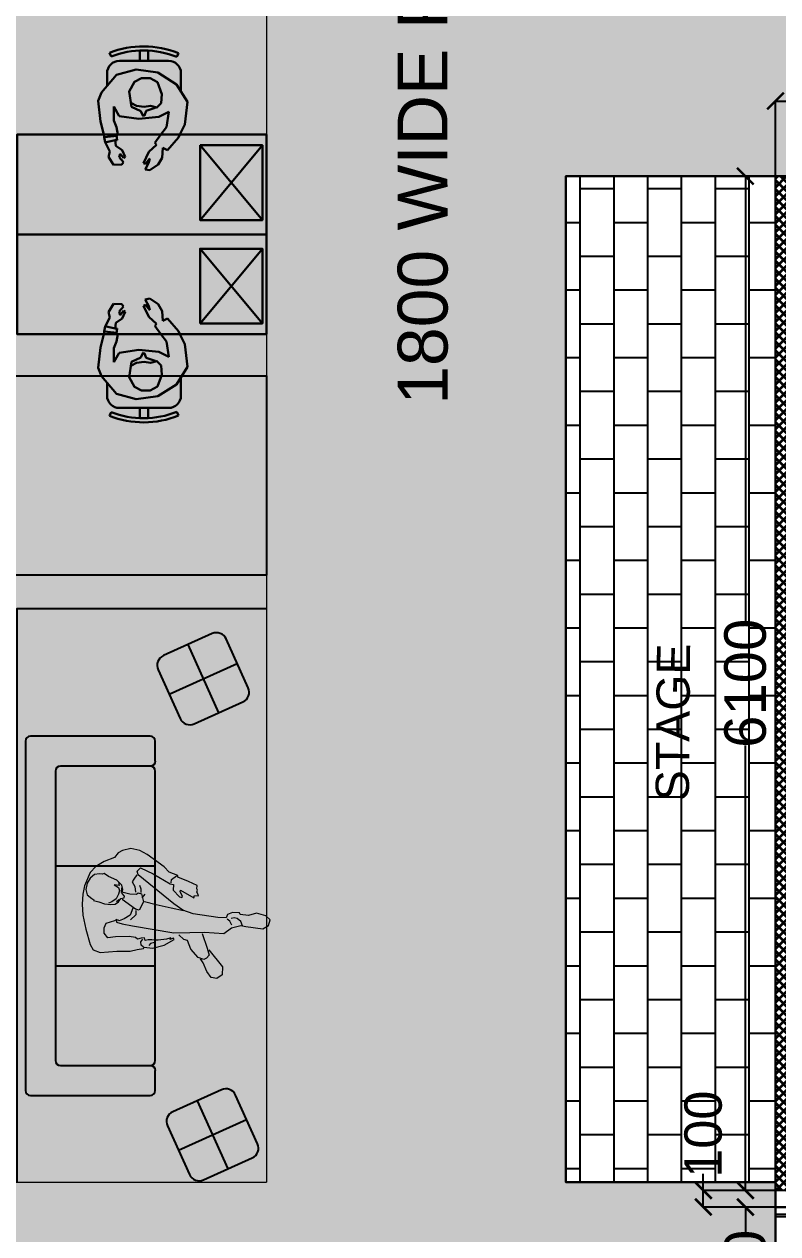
# Model space of a CAD drawing. Header units: millimetres. Extents: x 263321 to 4958806, y 33647 to 987811.
# Drawn here: x 2395294 to 2399825, y 460522 to 467797 of the extents above; entities that cross this region are included whole.
import ezdxf

# ---------------------------------------------------------------- set-up
doc = ezdxf.new("R2010")
doc.units = ezdxf.units.MM
doc.header["$PDMODE"] = 3
for name, color, linetype, lineweight in [('A-DOOR-FULL', 40, 'Continuous', 18), ('A-FURN-MODULAR', 6, 'Continuous', 18), ('A-FURN-TABLE-GROMMET', 7, 'Continuous', 9), ('A-GLASS PARTITION', 5, 'Continuous', 18), ('A-GYPSUM PARTITION', 250, 'Continuous', 35), ('FURNITURE', 30, 'Continuous', 5), ('细线', 8, 'Continuous', 5)]:
    doc.layers.add(name, color=color, linetype=linetype, lineweight=lineweight)
for name, color, linetype in [('CEILING TOA', 7, 'Continuous'), ('CH - MAN', 8, 'Continuous'), ('DOOR', 5, 'Continuous'), ('FLOORING TOA', 7, 'Continuous'), ('I-FURN', 7, 'Continuous'), ('PARTITION DIM.', 250, 'Continuous'), ('PARTITION GYPSUM', 250, 'Continuous'), ('TEXT', 250, 'Continuous')]:
    doc.layers.add(name, color=color, linetype=linetype)
doc.styles.add('ARIAL', font='arial.ttf')
doc.styles.get("Standard").update_dxf_attribs({"font": 'arial.ttf'})
doc.styles.add('TEXT @ 150', font='arial.ttf', dxfattribs={"height": 225})
doc.dimstyles.new('DIM @ 150', dxfattribs={"dimtxt": 225, "dimasz": 100, "dimexe": 1, "dimexo": 0, "dimgap": 0.5, "dimtad": 0, "dimdec": 0, "dimzin": 0, "dimdsep": 46, "dimtxsty": 'TEXT @ 150', "dimblk": 'ARCHTICK', "dimcen": -2, "dimclrd": 8, "dimclre": 8, "dimclrt": 7, "dimadec": 0, "dimazin": 0, "dimtfac": 1, "dimtdec": 0, "dimtofl": 0, "dimtmove": 0, "dimatfit": 3, "dimldrblk": 'OPEN90', "dimfxl": 1, "dimtolj": 1, "dimtzin": 0, "dimlwd": -1, "dimlwe": -1, "dimarcsym": 0})

# ---------------------------------------------------------------- blocks, each defined once
blk = doc.blocks.new('EWDSXC')
at = {"layer": 'FURNITURE', "color": 20, "lineweight": 30}
for p, q in [((2181354.711762934, 122523.5078713591), (2181804.711762934, 122898.5078713591)), ((2181354.711762934, 122898.5078713591), (2181804.711762934, 122523.5078713591)), ((2181890.80551715, 121423.5078713591), (2181290.80551715, 121423.5078713591))]:
    blk.add_line(p, q, dxfattribs=at)
at = {"layer": 'FURNITURE', "color": 8, "lineweight": 30}
for p, q in [((2181093.533376246, 122448.2280802215, -2.687406380627848e-07), (2180988.684620459, 122382.4576838175, -1.995730364749552e-07)), ((2181229.602049752, 122430.8130958388, -2.582154713149189e-07), (2181093.533376246, 122448.2280802215, -2.687406380627848e-07)), ((2180988.684620459, 122382.4576838175, -1.995730364749552e-07), (2180917.214941699, 122269.6874483188, -8.61272741249728e-08)), ((2181029.762290287, 122408.2252249555, -2.266715354467294e-07), (2180920.818858373, 122408.2254308288, -2.214920208794312e-07)), ((2181290.805753347, 122402.5916607578, -1.219725496165642e-07), (2181229.602049752, 122430.8130958388, -2.582154713149189e-07)), ((2181308.098087493, 122394.6180503904, -2.266263407682176e-07), (2181290.805753347, 122402.5916607578, -2.335852882070751e-07)), ((2181385.283414689, 122328.3169918475, -1.655956987621564e-07), (2181308.098087493, 122394.6180503904, -2.266263407682176e-07)), ((2180846.821294187, 122334.2281463128, -1.457629646170878e-07), (2180846.820734846, 122038.2384489097, 1.430809761052663e-07)), ((2181183.571868934, 122274.6520418969, -1.036359525904214e-07), (2181154.517506141, 122335.4242757636, -1.615596335080116e-07)), ((2181154.517506141, 122335.4242757636, -1.615596335080116e-07), (2181246.283402206, 122322.1767609939, -1.529949497682849e-07)), ((2181290.805753347, 122288.2177061553, -1.219725496165642e-07), (2181246.283402206, 122322.1767609939, -1.529949497682849e-07)), ((2181370.767040392, 122299.7076252918, -1.369868385177548e-07), (2181385.283414689, 122328.3169918475, -1.655956987621564e-07)), ((2181429.788259703, 122296.193408564, -1.363636258823941e-07), (2181370.767040392, 122299.7076252918, -1.369868385177548e-07)), ((2181470.430467002, 122272.3359564964, -1.150144741686086e-07), (2181429.788259703, 122296.193408564, -1.363636258823941e-07)), ((2180917.214941699, 122269.6874483188, -8.61272741249728e-08), (2180899.108164862, 122138.1338827733, 4.311121194557109e-08)), ((2181196.331769926, 122155.9974747926, 1.154738646219882e-08), (2181183.571868934, 122274.6520418969, -1.036359525904214e-07)), ((2181290.805753347, 122288.2177061553, -1.219725496165642e-07), (2181339.677974995, 122250.9408235902, -8.791923532852804e-08)), ((2181339.677974995, 122250.9408235902, -8.791923532852804e-08), (2181352.188041788, 122262.0495030265, -9.935452015169848e-08)), ((2181352.188041788, 122262.0495030265, -9.935452015169848e-08), (2181395.120070354, 122214.321611485, -5.482007866579796e-08)), ((2181466.701341711, 122195.9634611602, -4.030846235289443e-08), (2181434.397397046, 122221.2546041782, -6.345313554725419e-08)), ((2181434.397397046, 122221.2546041782, -6.345313554725419e-08), (2181459.232030809, 122215.6301689597, -5.914524810606307e-08)), ((2181504.249006994, 122220.4970764031, -6.603499080261484e-08), (2181470.430467002, 122272.3359564964, -1.150144741686086e-07)), ((2181499.785465569, 122192.3917649181, -3.839597867035232e-08), (2181504.249006994, 122220.4970764031, -6.603499080261484e-08)), ((2181179.009669886, 122037.8532610333, 1.276629418595727e-07), (2181196.331769926, 122155.9974747926, 1.154738646219882e-08)), ((2181395.120070354, 122214.321611485, -5.482007866579796e-08), (2181461.771759338, 122183.1219422319, -2.754258638074276e-08)), ((2181459.232030809, 122215.6301689597, -5.914524810606307e-08), (2181499.785465569, 122192.3917649181, -3.839597867035232e-08)), ((2181461.771759338, 122183.1219422319, -2.754258638074276e-08), (2181466.701341711, 122195.9634611602, -4.030846235289443e-08)), ((2180899.108164862, 122138.1338827733, 4.311121194557109e-08), (2180932.119805378, 122020.8364294388, 1.560073317135625e-07)), ((2180932.119805378, 122020.8364294388, 1.560073317135625e-07), (2181037.207413062, 121930.9637581212, 2.387139066928508e-07)), ((2181121.342483512, 122003.8298069399, 1.636067881002749e-07), (2181205.878082366, 122005.0881005684, -9.71511099538561e-08)), ((2181205.878082366, 122005.0881005684, -9.71511099538561e-08), (2181246.283402206, 122020.5216334232, -1.529949497682849e-07)), ((2181290.805753347, 122027.9818328116, -1.219725496165642e-07), (2181246.283402206, 122020.5216334232, -1.529949497682849e-07)), ((2181294.644670547, 122027.7638472077, 1.320109109500807e-07), (2181290.096731429, 122028.0220932711, 1.319751312283931e-07)), ((2181295.239320373, 122021.6414813448, 1.379571980301042e-07), (2181294.644670547, 122027.7638472077, 1.320109109500807e-07)), ((2181323.938537423, 122025.0585614368, 1.332581088110728e-07), (2181295.239320373, 122021.6414813448, 1.379571980301042e-07)), ((2181325.127813028, 122012.8138352062, 1.451506787524892e-07), (2181323.938537423, 122025.0585614368, 1.332581088110728e-07)), ((2181358.050778117, 122017.2608836882, 1.392456685398065e-07), (2181325.127813028, 122012.8138352062, 1.451506787524892e-07)), ((2181384.643757693, 122055.082569368, 1.010727107817713e-07), (2181358.050778117, 122017.2608836882, 1.392456685398065e-07)), ((2181424.824924701, 122073.8343104031, 8.086326069332372e-08), (2181384.643757693, 122055.082569368, 1.010727107817713e-07)), ((2181405.651305813, 122042.298572551, 1.125492724723368e-07), (2181430.237948344, 122062.6195525625, 9.154990964114302e-08)), ((2181426.497671118, 122037.5333259539, 1.162083360475288e-07), (2181405.651305813, 122042.298572551, 1.125492724723368e-07)), ((2181423.563147204, 121972.3533090835, 1.799542988901483e-07), (2181472.464124024, 122003.0801400265, 1.476442781569802e-07)), ((2181430.237948344, 122062.6195525625, 9.154990964114302e-08), (2181424.824924701, 122073.8343104031, 8.086326069332372e-08)), ((2181456.175049294, 122062.677056123, 9.026061486679332e-08), (2181426.497671118, 122037.5333259539, 1.162083360475288e-07)), ((2181470.035574508, 122053.5222591087, 9.853539810030431e-08), (2181456.175049294, 122062.677056123, 9.026061486679332e-08)), ((2181472.464124024, 122003.0801400265, 1.476442781569802e-07), (2181470.035574508, 122053.5222591087, 9.853539810030431e-08)), ((2180920.818019362, 121964.2408847231, 2.117738902047777e-07), (2180998.296827813, 121964.2407383099, 2.080903031355646e-07)), ((2181037.207413062, 121930.9637581212, 2.387139066928508e-07), (2181088.53696894, 121911.2484885294, 2.555127465119411e-07)), ((2181290.805753347, 121943.7062054488, -1.219725496165642e-07), (2181211.347836664, 121925.0803427724, 2.361757781881176e-07)), ((2181290.805753347, 121943.7062054488, 2.142217544396567e-07), (2181306.165321672, 121947.3066674587, 2.099779441076983e-07)), ((2181306.165321672, 121947.3066674587, 2.099779441076983e-07), (2181337.193163766, 121952.1869452221, 2.037402672577229e-07)), ((2181337.193163766, 121952.1869452221, 2.037402672577229e-07), (2181391.779526058, 121981.6141604572, 1.72428175257693e-07)), ((2181391.779526058, 121981.6141604572, 1.72428175257693e-07), (2181423.563147204, 121972.3533090835, 1.799542988901483e-07)), ((2181088.53696894, 121911.2484885294, 2.555127465119411e-07), (2181211.347836664, 121925.0803427724, 2.361757781881176e-07))]:
    blk.add_line(p, q, dxfattribs=at)
at = {"layer": 'FURNITURE', "color": 20, "lineweight": 30}
for points in [[(2181290.80551715, 122923.5078713591), (2181290.80551715, 121423.5078713591), (2181890.80551715, 121423.5078713591), (2181890.80551715, 122923.5078713591)], [(2181354.711762934, 122523.5078713591), (2181354.711762934, 122898.5078713591), (2181804.711762934, 122898.5078713591), (2181804.711762934, 122523.5078713591)]]:
    blk.add_lwpolyline(points, close=True, dxfattribs=at)
at = {"layer": 'FURNITURE', "color": 8, "lineweight": 30}
for points, elevation in [([(2180800.990963447, 122392.9077946136), (2180823.844632428, 122383.6281446116)], 0.0003144678369435526), ([(2181102.245029954, 122111.7132721287), (2181117.224874683, 122140.2218063218), (2181123.644882691, 122186.5482131471), (2181118.651688436, 122225.034785222), (2181128.638286383, 122264.2340479454), (2181101.532037232, 122288.4663805575), (2181046.849794496, 122294.3950640347), (2180974.921459324, 122267.160965909), (2180951.593267429, 122222.4190346729), (2180951.593171849, 122171.8411784845), (2180972.977187321, 122129.0444810428), (2181031.297359867, 122097.9195248703), (2181124.60976565, 122111.5364778927), (2181150.037813184, 122166.5921695211), (2181176.430804285, 122178.7082570777), (2181175.004181105, 122189.3989723416), (2181148.611231756, 122199.3770223558), (2181129.351591574, 122252.8306215981)], 0.0003144678369435527), ([(2180784.732825323, 122161.3528153151), (2180846.820967499, 122161.3526979855)], 0.0003144678369435526), ([(2180784.732918546, 122210.6844315494), (2180846.821060722, 122210.6843142195)], 0.0003144678369435525), ([(2181179.009669886, 122037.8532610333), (2181121.342483512, 122003.8298069399)], 0.0003144678369435526), ([(2181297.56792137, 122023.1046845124), (2181306.598818225, 121949.2030703651)], 0.0003144678369435526), ([(2181325.127813028, 122012.8138352062), (2181338.654795704, 121949.8573370809)], 0.0003144678369435526), ([(2180798.976046943, 121978.7411502695), (2180821.83088207, 121988.0211731605)], 0.0003144678369435526)]:
    blk.add_lwpolyline(points, dxfattribs=dict(at, elevation=elevation))
at = {"layer": 'FURNITURE', "color": 8, "lineweight": 30, "elevation": 0.0003144678369435527}
blk.add_lwpolyline([(2181290.096731429, 122028.0220932707, 0.0346375071782601), (2181290.805280951, 122038.237609898), (2181290.805753347, 122288.2177061557)], format="xyb", dxfattribs=at)
at = {"layer": 'FURNITURE', "color": 8, "lineweight": 30}
for centre, radius, start, end in [((2181317.186924945, 122183.3082830755, -0.0004446325648422827), 557.1267592790451, 157.9005652931041, 201.541952318758), ((2181317.186924945, 122183.3082830755, -0.0004446325648422827), 532.4609511620316, 157.9005652931041, 201.5161365909962), ((2180920.818718538, 122334.2280064775, -0.0004446325648422826), 73.9974243512816, 89.99989173082949, 179.9998917308295), ((2180920.818159196, 122038.2383090742, -0.0004446325648422827), 73.99742434984692, 179.9998917308295, 269.9998917308295)]:
    blk.add_arc(centre, radius, start, end, dxfattribs=at)
blk = doc.blocks.new('qwerqw56784567')
at = {"layer": '细线'}
for p, q in [((58.49900644141598, 655.9280158017352), (4.333259735489263, 649.4336790114028)), ((108.3314934159571, 649.4336790114028), (58.49900644141598, 655.9280158017352)), ((-58.49900644962326, 599.6437636198242), (-69.3321557965537, 565.0073007400642)), ((-38.9993376317143, 621.2915529219899), (-58.49900644962326, 599.6437636198242)), ((4.333259735489263, 649.4336790114028), (-38.9993376317143, 621.2915529219899)), ((229.6627660547965, 614.7972161306243), (108.3314934159571, 649.4336790114028)), ((268.6621036824072, 595.314205760631), (229.6627660547965, 614.7972161306243)), ((324.9944802601822, 595.314205760631), (268.6621036824072, 595.314205760631)), ((297.8565964853042, 558.4960508032236), (318.5030537949933, 589.8980294962385)), ((329.3277399997752, 584.4903111110908), (324.9944802601822, 595.314205760631)), ((398.6598957840179, 582.3255321799368), (329.3277399997752, 584.4903111110908)), ((454.9922723658966, 577.9959743207434), (398.6598957840179, 582.3255321799368)), ((-119.1646427669911, 521.7117221398512), (-155.9973505309608, 476.251364608499)), ((-69.3321557965537, 565.0073007400642), (-119.1646427669911, 521.7117221398512)), ((93.16508434174463, 513.0526064193982), (84.49856486666246, 482.7457013998646)), ((86.66519473851076, 534.7003957194974), (97.49834407723392, 560.6777428808563)), ((99.66497394497856, 515.2173853495042), (86.66519473851076, 534.7003957194974)), ((97.49834407723392, 560.6777428808563), (181.9969089438964, 552.0186271604034)), ((361.8271880282555, 426.4614492179535), (99.66497394497856, 515.2173853495042)), ((181.9969089438964, 552.0186271604034), (298.9949218390393, 530.3708378592855)), ((302.1898562248972, 539.0130404332302), (297.8565964853042, 558.4960508032236)), ((298.9949218390393, 530.3708378592855), (318.4945906528446, 534.7003957194974)), ((318.4945906528446, 534.7003957194974), (329.3277399997752, 502.228711768839)), ((370.493707499234, 508.7230485591716), (370.493707499234, 517.3821642796247)), ((370.493707499234, 517.3821642796247), (461.492161973234, 502.228711768839)), ((459.3255321013856, 558.5129639497316), (454.9922723658966, 577.9959743207434)), ((465.8254217087232, 552.0186271604034), (459.3255321013856, 558.5129639497316)), ((461.492161973234, 515.2173853495042), (483.1584606588876, 521.7117221398512)), ((461.492161973234, 502.228711768839), (461.492161973234, 515.2173853495042)), ((467.9920515764679, 539.0299535787053), (465.8254217087232, 552.0186271604034)), ((478.8252009192947, 528.206058930198), (467.9920515764679, 539.0299535787053)), ((483.1584606588876, 521.7117221398512), (478.8252009192947, 528.206058930198)), ((749.6539344735498, 510.8878274882591), (710.6545968459395, 497.8991539075797)), ((758.3204539486322, 502.228711768839), (749.6539344735498, 510.8878274882591)), ((805.9863110554288, 515.2173853495042), (758.3204539486322, 502.228711768839)), ((847.1522785589913, 543.3595114399504), (805.9863110554288, 515.2173853495042)), ((905.6512850045108, 547.6890693001914), (847.1522785589913, 543.3595114399504)), ((938.1507330329912, 534.7003957194974), (905.6512850045108, 547.6890693001914)), ((940.3173629007358, 500.0639328387187), (938.1507330329912, 534.7003957194974)), ((-155.9973505309608, 476.251364608499), (-175.497019344766, 430.7910070771468)), ((-121.3312726347358, 441.6149017277056), (-147.3308310558786, 428.6262281470406)), ((-101.8316038209304, 445.9444595879467), (-121.3312726347358, 441.6149017277056)), ((-95.33171421769657, 452.4387963782792), (-101.8316038209304, 445.9444595879467)), ((-64.99889605696079, 445.9444595879467), (-95.33171421769657, 452.4387963782792)), ((-9.045488733710952, 442.2536275479215), (-64.99889605696079, 445.9444595879467)), ((28.16618828478386, 424.2966702878328), (-9.045488733710952, 442.2536275479215)), ((84.49856486666246, 482.7457013998646), (80.1653051270696, 463.2626910278195)), ((80.1653051270696, 463.2626910278195), (103.9982336804678, 443.7796806578261)), ((103.9982336804678, 443.7796806578261), (121.3312726265285, 413.4727756382925)), ((147.3308310476713, 441.6149017277056), (132.1644219693553, 458.9331331686117)), ((153.8307206550089, 422.1318913577124), (147.3308310476713, 441.6149017277056)), ((329.3277399997752, 502.228711768839), (379.1602269743162, 478.4161435386049)), ((394.3266360485286, 484.9104803279333), (370.493707499234, 508.7230485591716)), ((379.1602269743162, 478.4161435386049), (392.160006180784, 478.4161435386049)), ((392.160006180784, 478.4161435386049), (394.3266360485286, 484.9104803279333)), ((636.9891813180003, 439.4501227986183), (491.8249801298661, 409.1432177770474)), ((686.8216682884376, 454.6035753083997), (636.9891813180003, 439.4501227986183)), ((710.6545968459395, 497.8991539075797), (686.8216682884376, 476.251364608499)), ((686.8216682884376, 476.251364608499), (686.8216682884376, 454.6035753083997)), ((712.8212267136839, 443.7796806578261), (693.3215578957752, 450.2740174481586)), ((732.3208955274894, 424.2966702878328), (712.8212267136839, 443.7796806578261)), ((730.1542656597447, 471.9218067482723), (714.9878565814287, 461.0979120987321)), ((749.6539344735498, 474.0865856794115), (730.1542656597447, 471.9218067482723)), ((736.6541552629789, 409.1432177770474), (784.3200123697751, 441.6149017277056)), ((775.6534928987967, 465.42746995794), (749.6539344735498, 474.0865856794115)), ((795.1531617167058, 443.7796806578261), (775.6534928987967, 465.42746995794)), ((784.3200123697751, 441.6149017277056), (814.6528305305109, 445.9444595879467)), ((814.6528305305109, 445.9444595879467), (916.3274331768627, 468.8419650909778)), ((916.3274331768627, 468.8419650909778), (940.3173629007358, 500.0639328387187)), ((-175.497019344766, 430.7910070771468), (-179.8302790802554, 344.199849875702)), ((-164.663870006043, 398.3193231275072), (-171.1637596092769, 363.6828602467141)), ((-147.3308310558786, 428.6262281470406), (-164.663870006043, 398.3193231275072)), ((15.27348730442463, 417.2023540685477), (-14.00087436658214, 409.8900163538637)), ((-14.00087436658214, 409.8900163538637), (15.27348730442463, 404.4057617652142)), ((2.465952819184165, 435.4832009584933), (15.27348730442463, 417.2023540685477)), ((15.27348730442463, 404.4057617652142), (26.25137343682582, 387.9530006050481)), ((29.91067016302259, 366.0159874661476), (24.42172507577926, 334.9385482708312)), ((26.25137343682582, 387.9530006050481), (29.91067016302259, 366.0159874661476)), ((43.33259736309992, 400.4841020565946), (28.16618828478386, 424.2966702878328)), ((33.38699801143957, 408.6103573839061), (40.70559145972945, 380.8234709434328)), ((47.92616066205664, 376.8015761445276), (43.33259736309992, 400.4841020565946)), ((67.16552591239453, 368.0124181069404), (47.92616066205664, 376.8015761445276)), ((49.83248696633381, 387.4954284769338), (90.99845446989637, 391.8249863371602)), ((68.56273320966285, 357.5671672470926), (67.16552591239453, 368.0124181069404)), ((90.99845446989637, 391.8249863371602), (129.9977921016107, 402.6488809867005)), ((129.9977921016107, 402.6488809867005), (136.4976817048445, 413.4727756382925)), ((136.4976817048445, 413.4727756382925), (158.1639803946018, 415.63755456738)), ((158.1639803946018, 415.63755456738), (186.3301686834893, 374.5067548972729)), ((171.1637596010696, 393.9897652672661), (179.8302790761518, 422.1318913577124)), ((186.3301686834893, 374.5067548972729), (177.6636492043035, 318.2225027163804)), ((264.3288439469179, 383.1658706156886), (190.6634284189786, 376.6715338263602)), ((355.3272984209179, 396.1545441963535), (264.3288439469179, 383.1658706156886)), ((428.9927139488573, 406.9784388479602), (355.3272984209179, 396.1545441963535)), ((424.6594542092641, 409.1432177770474), (361.8271880282555, 426.4614492179535)), ((491.8249801298661, 409.1432177770474), (424.6594542092641, 409.1432177770474)), ((704.1547072344983, 361.5180813166079), (736.6541552629789, 409.1432177770474)), ((-179.8302790802554, 344.199849875702), (-173.3303894770215, 292.2451555560547)), ((-173.3303894770215, 292.2451555560547), (-155.9973505309608, 233.7961244450416)), ((-171.1637596092769, 363.6828602467141), (-164.663870006043, 324.7168395057088)), ((-164.663870006043, 324.7168395057088), (-147.3308310558786, 296.5747134142294)), ((-147.3308310558786, 296.5747134142294), (-112.6647531637573, 285.750818764689)), ((-30.33281816483941, 283.5860398356017), (6.499889603233896, 292.2451555560547)), ((7.954897898220223, 309.3453662730462), (-8.511929283442441, 294.720688237896)), ((6.499889603233896, 292.2451555560547), (30.33281815252849, 303.069050205595)), ((24.42172507577926, 334.9385482708312), (7.954897898220223, 309.3453662730462)), ((30.33281815252849, 303.069050205595), (45.49922723494819, 322.5520605755883)), ((42.16931014528382, 335.4869750347571), (33.38699801143957, 317.9373629556358)), ((45.49922723494819, 322.5520605755883), (50.22294432437046, 346.3646288068267)), ((50.22294432437046, 346.3646288068267), (68.56273320966285, 357.5671672470926)), ((155.9973505186499, 316.0577237852558), (60.66563631326426, 344.199849875702)), ((138.6643115766928, 316.0577237852558), (138.6643115766928, 272.7621451850282)), ((177.6636492043035, 318.2225027163804), (155.9973505186499, 316.0577237852558)), ((160.3306102582428, 309.5633869949089), (168.997129733325, 285.750818764689)), ((420.3261944737751, 261.9382505334506), (511.3246489477751, 296.5747134142294)), ((511.3246489477751, 296.5747134142294), (593.6565839466928, 329.0463973659207)), ((582.8234346079697, 318.2225027163804), (641.3224410534892, 244.620019094582)), ((593.6565839466928, 329.0463973659207), (704.1547072344983, 361.5180813166079)), ((-155.9973505309608, 233.7961244450416), (-129.9977921098179, 173.182314402904)), ((-112.6647531637573, 285.750818764689), (-99.6649739572895, 283.5860398356017)), ((-99.6649739572895, 283.5860398356017), (-99.6649739572895, 279.2564819753752)), ((-99.6649739572895, 279.2564819753752), (-67.16552592880907, 281.4212609044625)), ((-67.16552592880907, 281.4212609044625), (-30.33281816483941, 283.5860398356017)), ((62.83226618100889, 209.9835562138032), (71.49878565198742, 220.8074508633436)), ((71.49878565198742, 220.8074508633436), (75.8320453874767, 203.4892194234708)), ((88.83182460215176, 216.4778930031171), (80.1653051270696, 218.6426719352894)), ((112.6647531514463, 238.1256823042495), (88.83182460215176, 216.4778930031171)), ((138.6643115766928, 272.7621451850282), (112.6647531514463, 238.1256823042495)), ((168.997129733325, 285.750818764689), (149.497460915416, 246.7847980247025)), ((173.3303894688142, 216.4778930031171), (420.3261944737751, 261.9382505334506)), ((413.8263048664374, 227.301787653676), (392.160006180784, 212.1483351439238)), ((392.160006180784, 173.182314402904), (437.6592334198358, 225.1370087245887)), ((431.1593438166018, 231.6313455149357), (411.6596750027964, 216.4778930031171)), ((411.6596750027964, 216.4778930031171), (413.8263048664374, 227.301787653676)), ((437.6592334198358, 225.1370087245887), (431.1593438166018, 231.6313455149357)), ((491.8249801298661, 244.620019094582), (452.8256424981519, 261.9382505334506)), ((513.4912788155198, 246.7847980247025), (491.8249801298661, 244.620019094582)), ((550.3239865794893, 205.6539983535767), (513.4912788155198, 246.7847980247025)), ((641.3224410534892, 244.620019094582), (667.3219994746322, 209.9835562138032)), ((654.3222202640609, 238.1256823042495), (766.9869734237144, 171.0175354727835)), ((-129.9977921098179, 173.182314402904), (-84.49856487076615, 101.744609711226)), ((17.33303894195706, 147.2049672415451), (19.49966880970169, 177.5118722631305)), ((28.16618828478386, 116.8980622220115), (17.33303894195706, 147.2049672415451)), ((19.49966880970169, 177.5118722631305), (62.83226618100889, 209.9835562138032)), ((75.8320453874767, 203.4892194234708), (110.4981232837017, 205.6539983535767)), ((175.4970193365589, 149.3697461726842), (99.66497394497856, 119.062841152132)), ((110.4981232837017, 205.6539983535767), (173.3303894688142, 216.4778930031171)), ((214.4963569682732, 155.8640829630312), (175.4970193365589, 149.3697461726842)), ((229.6627660547965, 151.5345251027902), (214.4963569682732, 155.8640829630312)), ((246.9958049967536, 164.5231986845028), (229.6627660547965, 151.5345251027902)), ((266.4954738146625, 173.182314402904), (246.9958049967536, 164.5231986845028)), ((253.4956945999875, 142.8754093823371), (259.995584207325, 162.3584197523305)), ((275.1619932897447, 160.1936408222245), (266.4954738146625, 173.182314402904)), ((290.3284023680608, 168.8527565426775), (275.1619932897447, 160.1936408222245)), ((311.9947010496107, 177.5118722631305), (290.3284023680608, 168.8527565426775)), ((310.4377630907984, 153.8705535834742), (304.942687838251, 139.5955599170411)), ((325.8239770357032, 163.7532399016345), (310.4377630907984, 153.8705535834742)), ((324.9944802601822, 179.6766511932364), (311.9947010496107, 177.5118722631305)), ((348.8274088135804, 188.3357669126708), (324.9944802601822, 179.6766511932364)), ((333.5170840061037, 171.4397725461749), (325.8239770357032, 163.7532399016345)), ((328.0220087494527, 178.0282309602189), (333.5170840061037, 171.4397725461749)), ((331.4943698634161, 132.0515147327969), (392.160006180784, 173.182314402904)), ((392.160006180784, 212.1483351439238), (348.8274088135804, 188.3357669126708)), ((608.8229930291126, 173.182314402904), (550.3239865794893, 205.6539983535767)), ((645.6557007889787, 173.182314402904), (608.8229930291126, 173.182314402904)), ((647.8223306567232, 153.6993040318774), (626.1560319751733, 171.0175354727835)), ((658.65547999955, 186.1709879835834), (645.6557007889787, 173.182314402904)), ((686.8216682884376, 112.568504361785), (647.8223306567232, 153.6993040318774)), ((667.3219994746322, 209.9835562138032), (658.65547999955, 186.1709879835834)), ((766.9869734237144, 171.0175354727835), (779.9867526301822, 125.5571779424645)), ((-84.49856487076615, 101.744609711226), (-28.16618829709478, 23.81256823125295)), ((58.49900644141598, 97.41505185201824), (28.16618828478386, 116.8980622220115)), ((99.66497394497856, 119.062841152132), (58.49900644141598, 97.41505185201824)), ((212.3297271046322, 69.27292576157197), (249.1624348644982, 93.08549399179172)), ((249.1624348644982, 93.08549399179172), (281.6618828929786, 110.403725431679)), ((262.1622140750696, 125.5571779424645), (253.4956945999875, 142.8754093823371)), ((279.4952530211304, 119.062841152132), (262.1622140750696, 125.5571779424645)), ((281.6618828929786, 110.403725431679), (283.8285127607232, 121.227620082238)), ((283.8285127607232, 121.227620082238), (331.4943698634161, 132.0515147327969)), ((723.654376056511, 86.59115720144476), (686.8216682884376, 112.568504361785)), ((758.3204539486322, 93.08549399179172), (723.654376056511, 86.59115720144476)), ((779.9867526301822, 125.5571779424645), (758.3204539486322, 93.08549399179172)), ((-28.16618829709478, 23.81256823125295), (0, 0)), ((0, 0), (45.49922723494819, -2.164778929087332)), ((45.49922723494819, -2.164778929087332), (136.4976817048445, 41.13079967009253)), ((136.4976817048445, 41.13079967009253), (212.3297271046322, 69.27292576157197))]:
    blk.add_line(p, q, dxfattribs=at)
blk = doc.blocks.new('Furniture 61 - Furniture 19_1-206-Level 1')
at = {"layer": 'I-FURN', "linetype": 'Continuous'}
for p, q in [((-280.1733703630483, 488.7983097646414), (-264.3244691781065, 502.5755493736712)), ((-265.3603045496465, 487.7627372849028), (-279.1375441585616, 503.6116384697127))]:
    blk.add_line(p, q, dxfattribs=at)
at = {"layer": 'I-FURN', "ltscale": 0.005}
blk.add_lwpolyline([(-269.245041766088, 508.2360206232585, 0.4142135623730943), (-273.4773475937278, 508.5319722769554), (-284.7979912966916, 498.6910868421954, 0.4142135623730951), (-285.0939429503885, 494.4587810145557), (-275.2530575155312, 483.1381373112138, 0.4142135623730968), (-271.0207516878914, 482.8421856575169), (-259.7001079842859, 492.6830710926033, 0.4142135623730952), (-259.404156330589, 496.9153769202431)], format="xyb", close=True, dxfattribs=at)
blk = doc.blocks.new('3 SEATER _ESSAR')
at = {"color": 8}
for p, q in [((-500, 500.0000000000036), (-500, 0)), ((0, 500.0000000000036), (0, 0))]:
    blk.add_line(p, q, dxfattribs=at)
blk.add_lwpolyline([(-1025.000000000014, -3.638e-12), (-1125, -3.638e-12, -0.4142135623730951), (-1150, 24.99999999999636), (-1150, 624.9999999999962, -0.4142135623730951), (-1125, 649.9999999999962), (625, 650.0000000000036, -0.4142135623730951), (650, 625.0000000000036), (650, 25.00000000000364, -0.4142135623730951), (625, 3.638e-12), (525.0000000000146, -3.638e-12)], format="xyb")
blk.add_lwpolyline([(475, 3.638e-12), (-975, -3.638e-12, -0.4142135623730951), (-1000, 24.99999999999636), (-1000, 475.0000000000036, -0.4142135623730914), (-975, 500.0000000000036), (475, 500.0000000000036, -0.4142135623730951), (500, 475.0000000000036), (500, 25.00000000000364, -0.4142135623730951)], format="xyb", close=True, dxfattribs=at)
for centre, start, end in [((-1025.000000000014, 25.00000000000364), 270, 0), ((525.0000000000146, 25.00000000000364), 180, 270)]:
    blk.add_arc(centre, 25.00000000000728, start, end)
blk = doc.blocks.new('_ArchTick')
at = {"color": 0, "linetype": 'ByBlock', "const_width": 0.15}
blk.add_lwpolyline([(-0.5, -0.5), (0.5, 0.5)], dxfattribs=at)
blk = doc.blocks.new('*D467')
at = {"layer": 'Defpoints', "color": 0, "transparency": 16777216}
for p in [(2399629.995975481, 460683.0592438016), (2399811.07962849, 460683.0592438016), (2399811.079899362, 459633.0593258144)]:
    blk.add_point(p, dxfattribs=at)
at = {"layer": 'PARTITION DIM.', "color": 8, "transparency": 16777216}
for p, q in [((2399811.07962849, 460683.0592438016), (2399628.995975481, 460683.0592438016)), ((2399629.995975481, 460683.0592438016), (2399629.995975481, 460519.6609219158)), ((2399629.995975481, 459633.0593258144), (2399629.995975481, 459796.4576477002)), ((2399811.079899362, 459633.0593258144), (2399628.995975481, 459633.0593258144))]:
    blk.add_line(p, q, dxfattribs=at)
at = {"layer": 'PARTITION DIM.', "color": 8, "transparency": 16777216, "xscale": 100, "yscale": 100, "zscale": 100}
for p, rotation in [((2399629.995975481, 460683.0592438016), 90), ((2399629.995975481, 459633.0593258144), 270)]:
    blk.add_blockref('_ArchTick', p, dxfattribs=dict(at, rotation=rotation))
at = {"layer": 'PARTITION DIM.', "color": 7, "transparency": 16777216, "insert": (2399629.995975481, 460158.0592848072), "char_height": 250, "attachment_point": 5, "rotation": 90}
blk.add_mtext('\\A1;1050', dxfattribs=at)
blk = doc.blocks.new('_Open90')
at = {"color": 0, "linetype": 'ByBlock'}
for p, q in [((0, 0), (-1, 0)), ((-0.5, 0.5), (0, 0)), ((0, 0), (-0.5, -0.5))]:
    blk.add_line(p, q, dxfattribs=at)
blk = doc.blocks.new('*D468')
at = {"layer": 'Defpoints', "color": 0, "transparency": 16777216}
for p in [(2399629.995975484, 466883.0550690473), (2399811.07962849, 466883.0550690473), (2399811.07962849, 460783.059260232)]:
    blk.add_point(p, dxfattribs=at)
at = {"layer": 'PARTITION DIM.', "color": 8, "transparency": 16777216}
for p, q in [((2399811.07962849, 466883.0550690473), (2399628.995975484, 466883.0550690473)), ((2399629.995975484, 466883.0550690473), (2399629.995975484, 464207.1076421294)), ((2399629.995975484, 460783.059260232), (2399629.995975484, 463459.0066871499)), ((2399811.07962849, 460783.059260232), (2399628.995975484, 460783.059260232))]:
    blk.add_line(p, q, dxfattribs=at)
at = {"layer": 'PARTITION DIM.', "color": 8, "transparency": 16777216, "xscale": 100, "yscale": 100, "zscale": 100}
for p, rotation in [((2399629.995975484, 466883.0550690473), 90), ((2399629.995975484, 460783.059260232), 270)]:
    blk.add_blockref('_ArchTick', p, dxfattribs=dict(at, rotation=rotation))
at = {"layer": 'PARTITION DIM.', "color": 7, "transparency": 16777216, "insert": (2399629.995975484, 463833.0571646388), "char_height": 250, "attachment_point": 5, "rotation": 90}
blk.add_mtext('\\A1;6100', dxfattribs=at)
blk = doc.blocks.new('*D469')
at = {"layer": 'Defpoints', "color": 0, "transparency": 16777216}
for p in [(2400001.187566686, 467335.0821780985), (2399811.079628489, 466883.0592602565), (2400001.187566686, 466883.0593230214)]:
    blk.add_point(p, dxfattribs=at)
at = {"layer": 'PARTITION DIM.', "color": 8, "transparency": 16777216}
for p, q in [((2399811.079628489, 466883.0592602565), (2399811.079628489, 467336.0821780985)), ((2399811.079628489, 467335.0821780985), (2400001.187566686, 467335.0821780985)), ((2400001.187566686, 466883.0593230214), (2400001.187566686, 467336.0821780985)), ((2400001.187566686, 467335.0821780985), (2400101.187566686, 467335.0821780985))]:
    blk.add_line(p, q, dxfattribs=at)
at = {"layer": 'PARTITION DIM.', "color": 8, "transparency": 16777216, "xscale": 100, "yscale": 100, "zscale": 100, "rotation": 180}
blk.add_blockref('_ArchTick', (2399811.079628489, 467335.0821780985), dxfattribs=at)
at = {"layer": 'PARTITION DIM.', "color": 8, "transparency": 16777216, "xscale": 100, "yscale": 100, "zscale": 100}
blk.add_blockref('_ArchTick', (2400001.187566686, 467335.0821780985), dxfattribs=at)
at = {"layer": 'PARTITION DIM.', "color": 7, "transparency": 16777216, "insert": (2400365.671195609, 467335.0821780985), "char_height": 250, "attachment_point": 5}
blk.add_mtext('\\A1;190', dxfattribs=at)
blk = doc.blocks.new('door-3f-01')
at = {"layer": 'A-GLASS PARTITION', "color": 5}
blk.add_line((-36.00000000000364, 0), (-36.00000000000364, 4), dxfattribs=at)
at = {"layer": 'DOOR', "elevation": 1.881009757900799e-07}
blk.add_lwpolyline([(-1.945000000079744, 37.4999999999709), (-1.545000000081927, 37.4999999999709), (-1.545000000049185, 1.455191522836685e-11), (-1.945000000047003, 1.455191522836685e-11)], close=True, dxfattribs=at)
at = {"layer": 'DOOR', "color": 252, "true_color": 0x939598}
blk.add_lwpolyline([(-3.637978807091713e-12, 0), (-10.20000000000073, 0), (-10.20000000000073, 5.080000000001746), (-3.637978807091713e-12, 5.080000000001746), (-3.637978807091713e-12, 0)], dxfattribs=at)
at = {"layer": 'DOOR'}
blk.add_lwpolyline([(-36.00000000000364, 2.340000000003783), (-36.00000000000364, 2.740000000005239), (-3.637978807091713e-12, 2.740000000005239), (-3.637978807091713e-12, 2.340000000003783)], close=True, dxfattribs=at)
for points in [[(-32.63640636960554, 3.740000000005239), (-32.63640636960554, 2.740000000005239), (-33.13640636960554, 2.740000000005239), (-33.13640636960554, 3.740000000005239)], [(-32.63640636960554, 1.340000000003783), (-32.63640636960554, 2.340000000003783), (-33.13640636960554, 2.340000000003783), (-33.13640636960554, 1.340000000003783)]]:
    blk.add_lwpolyline(points, dxfattribs=at)
for centre in [(-32.88640636960554, 3.85964645351487), (-32.88640636960554, 1.220353546486876)]:
    blk.add_circle(centre, 0.2783126893639565, dxfattribs=at)
at = {"layer": 'DOOR', "color": 252, "true_color": 0x939598}
blk.add_arc((-0.5226115698496869, 2.04431097557972, 3.762019515801598e-07), 35.48420878423249, 92.29732316274213, 178.8766101796112, dxfattribs=at)
blk = doc.blocks.new('*D727')
at = {"layer": 'Defpoints', "color": 0, "transparency": 16777216}
for p in [(2399377.383347407, 460783.0592602322), (2399811.079628491, 460783.0592602322), (2399811.07962849, 460683.0592602321)]:
    blk.add_point(p, dxfattribs=at)
at = {"layer": 'PARTITION DIM.', "color": 8, "transparency": 16777216}
for p, q in [((2399377.383347407, 460783.0592602322), (2399377.383347407, 460883.0592602322)), ((2399811.079628491, 460783.0592602322), (2399376.383347407, 460783.0592602322)), ((2399377.383347407, 460683.0592602321), (2399377.383347407, 460783.0592602322)), ((2399811.07962849, 460683.0592602321), (2399376.383347407, 460683.0592602321))]:
    blk.add_line(p, q, dxfattribs=at)
at = {"layer": 'PARTITION DIM.', "color": 8, "transparency": 16777216, "xscale": 100, "yscale": 100, "zscale": 100}
for p, rotation in [((2399377.383347407, 460783.0592602322), 90), ((2399377.383347407, 460683.0592602321), 270)]:
    blk.add_blockref('_ArchTick', p, dxfattribs=dict(at, rotation=rotation))
at = {"layer": 'PARTITION DIM.', "color": 7, "transparency": 16777216, "insert": (2399377.383347407, 461121.1445262614), "char_height": 225, "attachment_point": 5, "rotation": 90, "style": 'TEXT @ 150'}
blk.add_mtext('\\A1;100', dxfattribs=at)

msp = doc.modelspace()

# ---------------------------------------------------------------- hatches: boundary and pattern name
at = {"layer": 'A-GYPSUM PARTITION', "true_color": 0x636466}
h = msp.add_hatch(dxfattribs=at)
h.set_pattern_fill('ANSI37', color=251, scale=12)
h.set_pattern_definition([(45, (13069.07824044786, -8478.74315082174), (-26.94076836320746, 26.94076836320746), []), (135, (13069.07824044786, -8478.74315082174), (-26.94076836320746, -26.94076836320745), [])])
h.paths.add_polyline_path([(2399811.079628489, 466883.0592602565), (2399901.140462186, 466883.0592602565), (2399901.140462186, 460783.0592602317), (2399811.079628489, 460783.0592602317)])
at = {"layer": 'CEILING TOA', "true_color": 0x939598}
h = msp.add_hatch(dxfattribs=at)
h.set_pattern_fill('ANGLE', color=252)
h.set_pattern_definition([(0, (13069.07824044768, -8478.743150821712), (0, 6.985), [5.08, -1.905]), (90, (13069.07824044768, -8478.743150821712), (-6.985, 4.277078946022131e-16), [5.08, -1.905])])
h.paths.add_polyline_path([(2392251.630507604, 464483.0592602529), (2392251.630507604, 465683.0592602524), (2396751.630507604, 465683.0592602524), (2396751.630507604, 464483.0592602529)])
at = {"layer": 'FLOORING TOA', "true_color": 0xc7c8ca}
h = msp.add_hatch(dxfattribs=at)
h.set_pattern_fill('EARTH', color=9, scale=120)
h.set_pattern_definition([(0, (0, 0), (762, 762), [762, -762]), (0, (0, 285.75), (762, 762), [762, -762]), (0, (0, 571.5), (762, 762), [762, -762]), (90, (95.25, 666.75), (-762, 762), [762, -762]), (90, (381, 666.75), (-762, 762), [762, -762]), (90, (666.75, 666.75), (-762, 762), [762, -762])])
edge = h.paths.add_edge_path()
edge.add_line((2399150.321192376, 470683.0578325351), (2406751.630517746, 470683.0578325351))
edge.add_line((2406751.630517746, 470683.0578325351), (2406751.630517745, 489283.0592575023))
edge.add_line((2406751.630517745, 489283.0592575023), (2406777, 491421.921634517))
edge.add_line((2406777, 491421.9216345176), (2410711.630547313, 491383.0592602555))
edge.add_line((2410711.630547313, 491383.0592602555), (2410711.630547313, 490662.7870279506))
edge.add_line((2410711.630547313, 490662.7870279506), (2412251.630547313, 490662.7870279506))
edge.add_line((2412251.630547313, 490662.7870279506), (2412251.630547313, 491383.0592602555))
edge.add_line((2412251.630547313, 491383.0592602555), (2413501.630547313, 491383.0592602555))
edge.add_line((2413501.630547313, 491383.0592602555), (2413501.630547313, 490641.9158845746))
edge.add_line((2413501.630547313, 490641.9158845746), (2414541.630547313, 490641.9158845746))
edge.add_line((2414541.630547313, 490641.9158845746), (2414541.630547313, 491383.0592602556))
edge.add_line((2414541.630547313, 491383.0592602556), (2419059.805960172, 491383.0592602556))
edge.add_line((2419059.805960172, 491383.0592602556), (2419290.868014496, 492883.0592602547))
edge.add_line((2419290.868014496, 492883.0592602547), (2413191.630517568, 492883.0592602555))
edge.add_line((2413191.630517568, 492883.0592602555), (2413191.630517565, 495458.1819351792))
edge.add_line((2413191.630517565, 495458.1819351792), (2416206.16058251, 495458.1819351792))
edge.add_line((2416206.16058251, 495458.1819351792), (2416206.160582514, 496558.1819351799))
edge.add_line((2416206.160582514, 496558.1819351799), (2413191.630517564, 496558.1819351903))
edge.add_line((2413191.630517564, 496558.1819351903), (2413191.630517564, 498963.0592602555))
edge.add_line((2413191.630517564, 498963.0592602555), (2411651.63051757, 498963.0592602555))
edge.add_line((2411651.63051757, 498963.0592602555), (2411651.63051757, 492883.0592602555))
edge.add_line((2411651.63051757, 492883.0592602555), (2404451.63051757, 492883.0592602555))
edge.add_line((2404451.63051757, 492883.0592602555), (2404452.56956876, 502283.0591664449))
edge.add_line((2404452.56956876, 502283.0591664449), (2402951.63632286, 502283.0591664449))
edge.add_line((2402951.63632286, 502283.0591664449), (2402951.394045354, 497183.4744241329))
edge.add_line((2402951.394045354, 497183.4744241329), (2402951.63051757, 497133.0592602548))
edge.add_line((2402951.63051757, 497133.0592602548), (2399951.63051757, 497133.0592602797))
edge.add_line((2399951.63051757, 497133.0592602797), (2399951.63051757, 505326.9273614254))
edge.add_arc((2397396.443812174, -38564.46291395649), 543897.3923404922, 89.73082799314989, 95.30777754552614)
edge.add_line((2347082.807596174, 503000.7791442012), (2347082.943286144, 472483.059265329))
edge.add_line((2347082.943286144, 472483.059265329), (2343851.630517274, 472483.0592653615))
edge.add_line((2343851.630517274, 472483.0592653615), (2343851.630517275, 458383.1853909058))
edge.add_line((2343851.630517275, 458383.1853909058), (2354252.395826197, 458383.1853915628))
edge.add_line((2354252.395826197, 458383.1853915628), (2354252.668447803, 455753.3516733707))
edge.add_arc((2374151.317465172, 141679.2904732292), 314703.7847746141, 88.06971464749199, 93.62521750644811, ccw=False)
edge.add_line((2384751.630517745, 456204.4969585824), (2384751.630517745, 459200.2561727802))
edge.add_line((2384751.630517745, 459200.2561727802), (2394751.79953116, 459200.2561727802))
edge.add_line((2394751.79953116, 459200.2561727802), (2394749.644104387, 457484.3178648282))
edge.add_line((2394749.644104387, 457484.3178648282), (2395751.630517745, 457483.0593391459))
edge.add_line((2395751.630517745, 457483.0593391459), (2395751.630517745, 458383.0592602554))
edge.add_line((2395751.630517745, 458383.0592602554), (2396651.630517745, 458383.0592602554))
edge.add_line((2396651.630517745, 458383.0592602554), (2396651.630517745, 459197.3988922023))
edge.add_line((2396651.630517745, 459197.3988922023), (2399811.187445385, 459197.9811283225))
edge.add_line((2399811.187445385, 459197.9811283225), (2399811.187445385, 460833.0592602552))
edge.add_line((2399811.187445385, 460833.0592602552), (2398551.630507604, 460833.0592602552))
edge.add_line((2398551.630507604, 460833.0592602552), (2398551.630507604, 466883.0592602565))
edge.add_line((2398551.630507604, 466883.0592602565), (2403551.677576368, 466883.0592264335))
edge.add_line((2403551.677576368, 466883.0592264335), (2403551.677576368, 465533.0592264096))
edge.add_line((2403551.677576368, 465533.0592264096), (2407851.677576368, 465533.0592602316))
edge.add_line((2407851.677576368, 465533.0592602316), (2407851.677576368, 460783.0592602554))
edge.add_line((2407851.677576368, 460783.0592602554), (2409491.630517745, 460783.0592602554))
edge.add_line((2409491.630517745, 460783.0592602554), (2409496.282344138, 466883.0557127972))
edge.add_line((2409496.282344138, 466883.0557127972), (2415285.79240622, 466883.0592602565))
edge.add_line((2415285.79240622, 466883.0592602565), (2415516.854455017, 468383.0592511878))
edge.add_line((2415516.854455017, 468383.0592511878), (2399151.605900234, 468383.0592602859))
edge.add_arc((2399151.630507605, 468983.0592597816), 600.000000000291, 180.0002212725493, 269.9976501691981, ccw=False)
edge.add_line((2398551.630507609, 468983.0569426209), (2398551.630507606, 470083.0606654963))
edge.add_arc((2399151.6305076, 470083.0592611271), 599.9999999960556, 90.12503049327307, 179.9998658926152, ccw=False)
edge = h.paths.add_edge_path(flags=16)
edge.add_line((2350804.271677346, 495933.0592607095), (2349254.312755208, 495933.0592607095))
edge.add_arc((2349254.314675455, 495533.0546248224), 400.0046358917132, 90.00027505199854, 179.7888739581309)
edge.add_line((2348854.312755208, 495534.5285763963), (2348854.312755208, 492844.3594191521))
edge.add_line((2348854.312755208, 492844.3594191521), (2350804.271677346, 492844.3594191521))
edge.add_line((2350804.271677346, 492844.3594191521), (2350804.271677346, 495933.0592607095))
h.paths.add_polyline_path([(2380451.630496949, 495933.0592602546), (2394411.630517571, 495933.0592602546), (2394411.630517571, 489283.0629095543), (2388129.725874395, 489289.9203665049), (2388129.725874395, 487283.0592611264), (2379984.676676949, 487283.0451702359), (2379984.684635593, 489283.0624381801), (2380551.628700009, 489283.0592547227)], flags=16)
edge = h.paths.add_edge_path(flags=16)
edge.add_line((2404951.630521772, 487283.0592611264), (2348951.630517745, 487283.0592611264))
edge.add_arc((2348951.630517746, 486983.0592611261), 300.0000000003492, 90.00000000008895, 179.9970138753889)
edge.add_line((2348651.630518153, 486983.074896438), (2348650.87481061, 472483.0592306879))
edge.add_line((2348650.87481061, 472483.0592306879), (2404951.630521772, 472483.0592306879))
edge.add_line((2404951.630521772, 472483.0592306879), (2404951.630521772, 487283.0592611264))
h.paths.add_polyline_path([(2396751.630507604, 460833.0592602562), (2396751.630507604, 464283.0592602547)], flags=16)
at = {"layer": 'FLOORING TOA', "true_color": 0xf26722}
h = msp.add_hatch(dxfattribs=at)
h.set_pattern_fill('AR-B816', color=30, angle=90)
h.set_pattern_definition([(90, (13069.07824044786, -8478.74315082174), (-203.2, 1.244241147933711e-14), []), (180, (13069.07824044786, -8478.74315082174), (-203.2, -203.2), [203.2, -203.2])])
h.paths.add_polyline_path([(2398551.630507604, 466883.0592602565), (2399811.079628489, 466883.0592602565), (2399811.079628489, 460833.0592602552), (2398551.630507604, 460833.0592602552)])

# ---------------------------------------------------------------- linework, layer by layer
at = {"layer": 'A-FURN-TABLE-GROMMET'}
for p in [(2396751.630507603, 470683.0592611254), (2384751.630517745, 460833.0592602561)]:
    msp.add_line(p, (2396751.630507604, 460833.0592602562), dxfattribs=at)
at = {"layer": 'CEILING TOA', "elevation": 6.128159000054202e-10}
msp.add_lwpolyline([(2398551.630507604, 460833.0592602552), (2399811.079628489, 460833.0592602552), (2399811.079628489, 466883.0592602565), (2398551.630507604, 466883.0592602565)], close=True, dxfattribs=at)
at = {"layer": 'CEILING TOA'}
msp.add_lwpolyline([(2392251.630507604, 464483.0592602529), (2392251.630507604, 465683.0592602524), (2396751.630507604, 465683.0592602524), (2396751.630507604, 464483.0592602529)], close=True, dxfattribs=at)
at = {"layer": 'CH - MAN'}
for points in [[(2398551.630507604, 460833.0592602552), (2398551.630507604, 466883.0592602565)], [(2398551.630507604, 466883.0592602565), (2399811.079628489, 466881.2262294935)], [(2398551.630507604, 460833.0592602552), (2399811.079628489, 460834.8922910182)]]:
    msp.add_lwpolyline(points, dxfattribs=at)
at = {"layer": 'FLOORING TOA', "elevation": 6.128159000054202e-10}
msp.add_lwpolyline([(2399811.079628489, 460833.0592602552), (2398551.630507604, 460833.0592602552), (2398551.630507604, 466883.0592602565), (2399811.079628489, 466883.0592602565)], dxfattribs=at)
at = {"layer": 'FLOORING TOA'}
for points in [[(2398551.630507604, 460833.0592602552), (2398551.630507604, 466883.0592602565)], [(2398551.630507604, 466883.0592602565), (2403551.677576368, 466883.0592264335)], [(2399811.187445385, 460833.0592602552), (2398551.630507604, 460833.0592602552)], [(2399811.187445385, 460833.0592602552), (2398551.630507604, 460833.0592602552)], [(2399811.187445385, 459197.9811283225), (2399811.187445385, 460833.0592602552)]]:
    msp.add_lwpolyline(points, dxfattribs=at)
msp.add_lwpolyline([(2398551.630507604, 466883.0592602565), (2399811.079628489, 466883.0592602565), (2399811.079628489, 460833.0592602552), (2398551.630507604, 460833.0592602552)], close=True, dxfattribs=at)
at = {"layer": 'PARTITION GYPSUM', "color": 30}
msp.add_line((2399811.079628489, 466883.0592602565), (2399811.079628489, 460683.0592602317), dxfattribs=at)
at = {"layer": 'PARTITION GYPSUM', "color": 30, "elevation": 6.128159000054202e-10}
msp.add_lwpolyline([(2399811.079628489, 466883.0592602565), (2399901.140462186, 466883.0592602565), (2399901.140462186, 460783.0592602317), (2399811.079628489, 460783.0592602317)], close=True, dxfattribs=at)
at = {"layer": 'PARTITION GYPSUM', "color": 30}
msp.add_lwpolyline([(2399811.079628489, 460683.0592602317), (2399901.16406151, 460683.0592602317), (2399901.16406151, 466883.055069047), (2399811.079628489, 466883.055069047)], dxfattribs=at)
at = {"layer": 'TEXT', "elevation": 6.128158998698909e-10}
msp.add_lwpolyline([(2395251.630517662, 460833.0592602562), (2395251.630517662, 464283.0592602547), (2396751.630507604, 464283.0592602547)], dxfattribs=at)

# ---------------------------------------------------------------- block references
at = {"xscale": -1.2, "yscale": 1.2, "zscale": 1.2, "rotation": 90}
msp.add_blockref('3 SEATER _ESSAR', (2396081.630517662, 462134.4246297325), dxfattribs=at)
at = {"layer": 'A-DOOR-FULL', "linetype": 'Continuous', "xscale": -29.16666484490015, "yscale": 29.16666484490015, "zscale": 29.16666484490015, "rotation": 270.0001034657424}
msp.add_blockref('door-3f-01', (2399811.079628489, 460683.0592602319), dxfattribs=at)
at = {"layer": 'A-FURN-MODULAR', "rotation": 270}
msp.add_blockref('EWDSXC', (2273828.122646302, 2648423.864777404), dxfattribs=at)
at = {"layer": 'A-FURN-MODULAR', "xscale": -1, "rotation": 270}
msp.add_blockref('EWDSXC', (2273828.122646386, -1715357.746256894), dxfattribs=at)
at = {"layer": 'I-FURN', "xscale": 21.42857142759174, "yscale": 21.42857142759174, "zscale": 21.42857142759174, "rotation": 253.3032090485567}
for p in [(2384519.895293949, 461324.2270283666, 8.468700008405599e-08), (2384576.038140089, 458581.4982914655, 8.468700008405599e-08)]:
    msp.add_blockref('Furniture 61 - Furniture 19_1-206-Level 1', p, dxfattribs=at)
at = {"layer": 'I-FURN', "extrusion": (0, 0, -1), "xscale": -1, "zscale": -1, "rotation": 20.10539743154429}
msp.add_blockref('qwerqw56784567', (-2395708.085232855, 462230.6732396662), dxfattribs=at)

# ---------------------------------------------------------------- texts
at = {"layer": 'TEXT', "attachment_point": 7, "style": 'ARIAL'}
for s, insert, char_height, width, rotation in [('\\pi1368.63411;1800 WIDE PASSAGE', (2397845.051620951, 464139.3657642583), 299.9999999999999, 6931.742972996165, 90.0346024996501), ('\\pi457.59525;STAGE', (2399288.917475458, 462666.06807575), 200, 1834.699366406097, 89.49613744168265)]:
    msp.add_mtext(s, dxfattribs=dict(at, insert=insert, char_height=char_height, width=width, rotation=rotation))

# ---------------------------------------------------------------- dimensions: what is measured, and where the dimension line sits
at = {"layer": 'PARTITION DIM.'}
dim = msp.add_linear_dim(base=(2400001.187566686, 467335.0821780985), p1=(2399811.079628489, 466883.0592602565), p2=(2400001.187566686, 466883.0593230214), dimstyle='DIM @ 150', override={"dimtxt": 250, "dimtxsty": 'Standard', "dimarcsym": 1}, dxfattribs=at)
dim.commit()
dim.dimension.update_dxf_attribs({"geometry": '*D469', "text_midpoint": (2400365.671195609, 467335.0821780985), "dimtype": 160})
for base, p1, p2, picture, middle in [((2399629.995975484, 466883.0550690473), (2399811.079628489, 460783.0592602317), (2399811.079628489, 466883.055069047), '*D468', (2399629.995975484, 463833.0571646388)), ((2399629.995975481, 460683.0592438016), (2399811.079899361, 459633.0593258141), (2399811.079628489, 460683.0592438014), '*D467', (2399629.995975481, 460158.0592848072))]:
    dim = msp.add_linear_dim(base=base, p1=p1, p2=p2, angle=90, dimstyle='DIM @ 150', override={"dimtxt": 250, "dimtxsty": 'Standard', "dimtmove": 1, "dimarcsym": 1}, dxfattribs=at)
    dim.commit()
    dim.dimension.update_dxf_attribs({"geometry": picture, "text_midpoint": middle})
dim = msp.add_linear_dim(base=(2399377.383347407, 460783.0592602322), p1=(2399811.079628489, 460683.0592602319), p2=(2399811.07962849, 460783.059260232), angle=90, dimstyle='DIM @ 150', override={"dimarcsym": 1}, dxfattribs=at)
dim.commit()
dim.dimension.update_dxf_attribs({"geometry": '*D727', "text_midpoint": (2399377.383347407, 461121.1445262614), "dimtype": 160})

doc.saveas('drawing.dxf')
